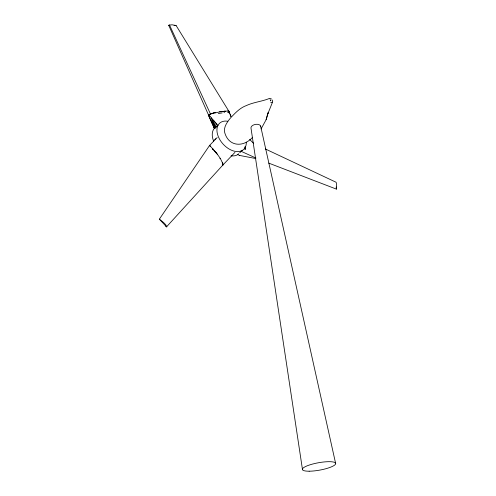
<?xml version="1.0" encoding="UTF-8"?>
<svg xmlns="http://www.w3.org/2000/svg" width="496" height="496" viewBox="0 0 496 496"><rect width="100%" height="100%" fill="white"/><g stroke="black" fill="none" stroke-linecap="round" stroke-linejoin="round"><path stroke-width="0.74" d="M208.704 114.774L217.887 125.314L214.563 128.551L215.183 122.32M209.659 145.334L159.346 219.182L166.557 226.833L222.902 165.019L222.785 163.426L220.342 158.528M268.733 163.11L336.381 189.106L336.641 184.555L336.121 182.268L265.323 148.961M208.518 114.985L168.708 25.302L169.08 25.085L172.112 24.812L176.086 25.482L228.681 110.943L231.093 116.312M266.129 119.703L268.051 112.846L266.129 119.703L261.045 128.985M217.887 125.314L214.415 128.693L208.401 115.084L210.44 113.931L213.881 113.088M267.66 114.241L272.602 101.928M211.005 113.875L208.401 115.084L214.563 128.551L216.523 123.802M215.283 112.877L221.402 111.526L228.681 110.943L229.543 113.826M166.836 226.926C165.738 223.553 161.975 221.421 159.346 219.182M221.427 111.526L220.974 111.743L225.351 111.29M224.025 112.666L225.085 111.16L224.521 111.327M209.145 114.7L209.82 114.378L209.405 114.353M234.93 152.396L222.599 165.298L222.977 164.418L222.524 164.666M169.489 24.967L210.44 113.931L211.172 113.696M214.718 139.804L215.772 138.713M217.161 137.553L209.622 145.378L209.858 145.743M219.499 111.805L221.067 111.705M213.206 113.076L212.338 113.33M219.84 158.683L220.379 158.515L216.237 152.7L209.622 145.378L210.279 146.382M222.506 165.379L222.902 165.019M238.607 153.766L237.541 154.727A17.67 11.544 47.6 0 1 231.055 155.825M239.68 152.811L242.352 150.418M252.464 137.429C242.891 148.013 227.738 146.456 224.403 131.335C224.087 126.189 227.478 121.718 230.547 117.912C235.271 112.995 239.866 107.88 246.45 105.53C253.803 102.114 262.043 101.525 269.557 98.4M213.075 113.305L215.487 112.561L214.966 112.846M215.444 112.549L213.404 113.026M223.33 111.457L225.004 111.271M224.589 111.327L225.085 111.16M218.308 113.565L222.165 112.896M227.602 112.387L229.301 112.325M174.084 25.463L176.086 25.482M210.44 113.931L210.949 113.931M169.21 25.463L168.708 25.302M239.518 155.415L255.552 158.503M270.419 100.173L270.971 100.452L270.636 100.527M269.985 98.363L270.469 98.462M217.663 154.603L216.721 153.562M237.392 154.454L239.506 155.409M240.864 151.181L255.967 158.063M212.499 148.738L213.317 149.581M270.977 98.698L271.467 99.045M213.218 149.364L212.902 149.091L213.243 149.507M165.49 225.866L166.557 226.833M212.827 149.122L216.244 153.115L216.219 152.675M249.612 139.444L253.58 143.282M270.084 99.721L270.574 100.204M208.779 114.706L209.87 116.43M272.279 99.987L272.713 101.519M211.191 117.899L214.563 128.551L213.85 120.844M260.623 126.046L335.538 463.022M212.517 119.369L214.563 128.551M228.978 112.617C230.032 110.41 226.281 111.209 228.681 110.961L229.047 112.958M302.399 469.03L250.951 127.85A4.96 2.939 -10.7 0 1 255.967 124.322A4.96 2.939 -10.7 0 1 260.753 126.802M230.194 114.316L230.479 116.603M336.189 186.992L336.381 189.106M213.658 141.236A17.67 11.544 47.6 0 1 214.21 128.495M246.32 142.172A17.8 11.526 47.7 0 1 233.194 150.871A17.8 11.526 47.7 0 1 217.174 132.798A17.8 11.526 47.7 0 1 227.769 121.241M272.025 102.405A2.412 1.451 48.3 0 1 270.605 102.114M245.154 147.734L245.129 149.6L245.191 146.494L245.154 147.734M222.785 163.426L222.282 162.899L222.785 163.426M309.151 471.206A16.945 3.739 -10.3 0 0 335.625 463.996A16.945 3.739 -10.3 0 0 312.344 464.12A16.945 3.739 -10.3 0 0 309.151 471.206"/></g></svg>
